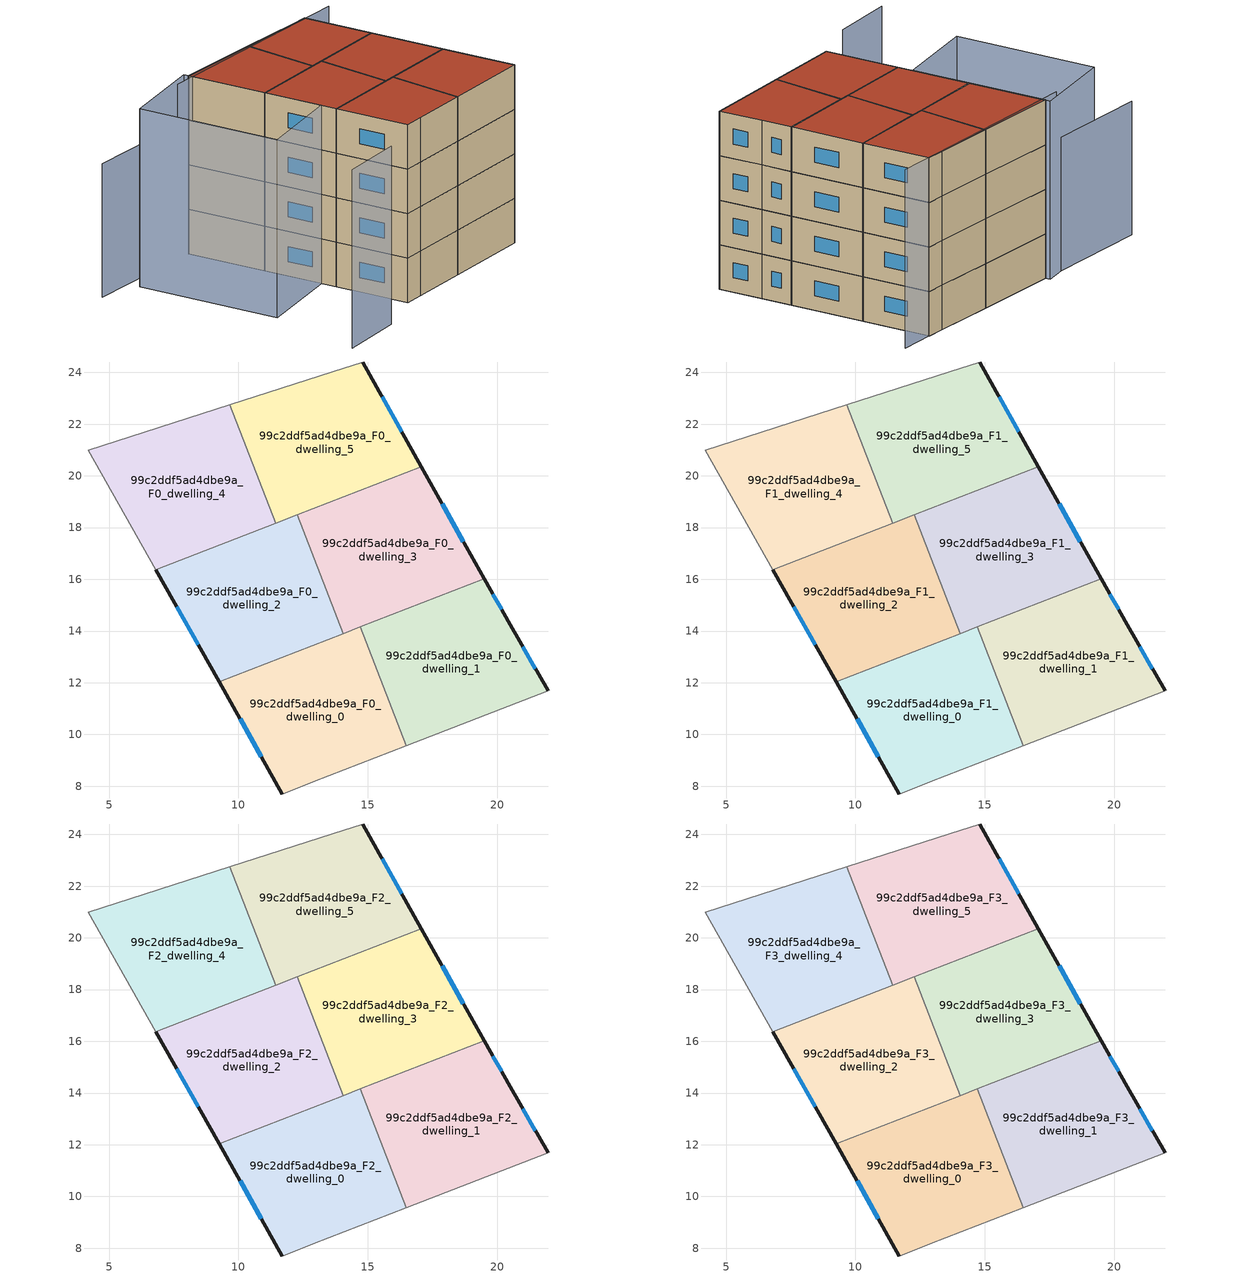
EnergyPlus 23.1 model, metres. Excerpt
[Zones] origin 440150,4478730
99c2ddf5ad4dbe9a_F0_dwelling_0
 floor ground (EU_floor_Construction): 16.49,9.57 14.71,14.16 9.25,12.04 11.7,7.7 12.89,8.17 z0
 wall outside (EU_wall_Construction): 11.7,7.7 9.25,12.04 z0:3
 wall adiabatic (EU_wall_Construction): 16.49,9.57 12.89,8.17 11.7,7.7 z0:3
 wall to 99c2ddf5ad4dbe9a_F0_dwelling_1 (EU_wall_Construction): 14.71,14.16 16.49,9.57 z0:3
 wall to 99c2ddf5ad4dbe9a_F0_dwelling_2 (EU_wall_Construction): 9.25,12.04 14.05,13.9 z0:3
 wall to 99c2ddf5ad4dbe9a_F0_dwelling_3 (EU_wall_Construction): 14.05,13.9 14.71,14.16 z0:3
 window (EU_Window_Construction): 10.89,9.14 10.06,10.6 z0.99:2.01
99c2ddf5ad4dbe9a_F0_dwelling_1
 floor ground (EU_floor_Construction): 21.97,11.69 20.5,14.25 19.51,16.02 14.71,14.16 16.49,9.57 z0
 wall outside (EU_wall_Construction): 19.51,16.02 20.5,14.25 21.97,11.69 z0:3
 wall adiabatic (EU_wall_Construction): 21.97,11.69 16.49,9.57 z0:3
 wall to 99c2ddf5ad4dbe9a_F0_dwelling_3 (EU_wall_Construction): 14.71,14.16 19.51,16.02 z0:3
 window (EU_Window_Construction): 19.84,15.43 20.17,14.83 / 20.99,13.4 21.49,12.54 z0.99:2.01
99c2ddf5ad4dbe9a_F0_dwelling_2
 floor ground (EU_floor_Construction): 14.05,13.9 12.27,18.5 6.8,16.37 9.25,12.04 z0
 wall outside (EU_wall_Construction): 9.25,12.04 6.8,16.37 z0:3
 wall to 99c2ddf5ad4dbe9a_F0_dwelling_3 (EU_wall_Construction): 12.27,18.5 14.05,13.9 z0:3
 wall to 99c2ddf5ad4dbe9a_F0_dwelling_4 (EU_wall_Construction): 6.8,16.37 11.44,18.17 z0:3
 wall to 99c2ddf5ad4dbe9a_F0_dwelling_5 (EU_wall_Construction): 11.44,18.17 12.27,18.5 z0:3
 window (EU_Window_Construction): 8.44,13.48 7.61,14.94 z0.99:2.01
99c2ddf5ad4dbe9a_F0_dwelling_3
 floor ground (EU_floor_Construction): 19.51,16.02 17.07,20.36 12.27,18.5 14.05,13.9 z0
 wall outside (EU_wall_Construction): 17.07,20.36 19.51,16.02 z0:3
 wall to 99c2ddf5ad4dbe9a_F0_dwelling_5 (EU_wall_Construction): 12.27,18.5 17.07,20.36 z0:3
 window (EU_Window_Construction): 17.88,18.92 18.7,17.46 z0.99:2.01
99c2ddf5ad4dbe9a_F0_dwelling_4
 floor ground (EU_floor_Construction): 11.44,18.17 9.66,22.75 4.2,20.99 6.8,16.37 z0
 wall adiabatic (EU_wall_Construction): 6.8,16.37 4.2,20.99 9.66,22.75 z0:3
 wall to 99c2ddf5ad4dbe9a_F0_dwelling_5 (EU_wall_Construction): 9.66,22.75 11.44,18.17 z0:3
99c2ddf5ad4dbe9a_F0_dwelling_5
 floor ground (EU_floor_Construction): 17.07,20.36 14.81,24.4 13.64,24.02 9.66,22.75 11.44,18.17 z0
 wall outside (EU_wall_Construction): 14.81,24.4 17.07,20.36 z0:3
 wall adiabatic (EU_wall_Construction): 9.66,22.75 13.64,24.02 14.81,24.4 z0:3
 window (EU_Window_Construction): 15.56,23.06 16.32,21.7 z0.99:2.01
99c2ddf5ad4dbe9a_F1_dwelling_0
 floor to 99c2ddf5ad4dbe9a_F0_dwelling_0 (EU_floor_Construction): 16.49,9.57 14.71,14.16 9.25,12.04 11.7,7.7 12.89,8.17 z3
 wall outside (EU_wall_Construction): 11.7,7.7 9.25,12.04 z3:6
 wall adiabatic (EU_wall_Construction): 16.49,9.57 12.89,8.17 11.7,7.7 z3:6
 wall to 99c2ddf5ad4dbe9a_F1_dwelling_1 (EU_wall_Construction): 14.71,14.16 16.49,9.57 z3:6
 wall to 99c2ddf5ad4dbe9a_F1_dwelling_2 (EU_wall_Construction): 9.25,12.04 14.05,13.9 z3:6
 wall to 99c2ddf5ad4dbe9a_F1_dwelling_3 (EU_wall_Construction): 14.05,13.9 14.71,14.16 z3:6
 window (EU_Window_Construction): 10.89,9.14 10.06,10.6 z3.99:5.01
99c2ddf5ad4dbe9a_F1_dwelling_1
 floor to 99c2ddf5ad4dbe9a_F0_dwelling_1 (EU_floor_Construction): 21.97,11.69 20.5,14.25 19.51,16.02 14.71,14.16 16.49,9.57 z3
 wall outside (EU_wall_Construction): 19.51,16.02 20.5,14.25 21.97,11.69 z3:6
 wall adiabatic (EU_wall_Construction): 21.97,11.69 16.49,9.57 z3:6
 wall to 99c2ddf5ad4dbe9a_F1_dwelling_3 (EU_wall_Construction): 14.71,14.16 19.51,16.02 z3:6
 window (EU_Window_Construction): 19.84,15.43 20.17,14.83 / 20.99,13.4 21.49,12.54 z3.99:5.01
99c2ddf5ad4dbe9a_F1_dwelling_2
 floor to 99c2ddf5ad4dbe9a_F0_dwelling_2 (EU_floor_Construction): 14.05,13.9 12.27,18.5 6.8,16.37 9.25,12.04 z3
 wall outside (EU_wall_Construction): 9.25,12.04 6.8,16.37 z3:6
 wall to 99c2ddf5ad4dbe9a_F1_dwelling_3 (EU_wall_Construction): 12.27,18.5 14.05,13.9 z3:6
 wall to 99c2ddf5ad4dbe9a_F1_dwelling_4 (EU_wall_Construction): 6.8,16.37 11.44,18.17 z3:6
 wall to 99c2ddf5ad4dbe9a_F1_dwelling_5 (EU_wall_Construction): 11.44,18.17 12.27,18.5 z3:6
 window (EU_Window_Construction): 8.44,13.48 7.61,14.94 z3.99:5.01
99c2ddf5ad4dbe9a_F1_dwelling_3
 floor to 99c2ddf5ad4dbe9a_F0_dwelling_3 (EU_floor_Construction): 19.51,16.02 17.07,20.36 12.27,18.5 14.05,13.9 z3
 wall outside (EU_wall_Construction): 17.07,20.36 19.51,16.02 z3:6
 wall to 99c2ddf5ad4dbe9a_F1_dwelling_5 (EU_wall_Construction): 12.27,18.5 17.07,20.36 z3:6
 window (EU_Window_Construction): 17.88,18.92 18.7,17.46 z3.99:5.01
99c2ddf5ad4dbe9a_F1_dwelling_4
 floor to 99c2ddf5ad4dbe9a_F0_dwelling_4 (EU_floor_Construction): 11.44,18.17 9.66,22.75 4.2,20.99 6.8,16.37 z3
 wall adiabatic (EU_wall_Construction): 6.8,16.37 4.2,20.99 9.66,22.75 z3:6
 wall to 99c2ddf5ad4dbe9a_F1_dwelling_5 (EU_wall_Construction): 9.66,22.75 11.44,18.17 z3:6
99c2ddf5ad4dbe9a_F1_dwelling_5
 floor to 99c2ddf5ad4dbe9a_F0_dwelling_5 (EU_floor_Construction): 17.07,20.36 14.81,24.4 13.64,24.02 9.66,22.75 11.44,18.17 z3
 wall outside (EU_wall_Construction): 14.81,24.4 17.07,20.36 z3:6
 wall adiabatic (EU_wall_Construction): 9.66,22.75 13.64,24.02 14.81,24.4 z3:6
 window (EU_Window_Construction): 15.56,23.06 16.32,21.7 z3.99:5.01
99c2ddf5ad4dbe9a_F2_dwelling_0
 floor to 99c2ddf5ad4dbe9a_F1_dwelling_0 (EU_floor_Construction): 16.49,9.57 14.71,14.16 9.25,12.04 11.7,7.7 12.89,8.17 z6
 wall outside (EU_wall_Construction): 11.7,7.7 9.25,12.04 z6:9
 wall adiabatic (EU_wall_Construction): 16.49,9.57 12.89,8.17 11.7,7.7 z6:9
 wall to 99c2ddf5ad4dbe9a_F2_dwelling_1 (EU_wall_Construction): 14.71,14.16 16.49,9.57 z6:9
 wall to 99c2ddf5ad4dbe9a_F2_dwelling_2 (EU_wall_Construction): 9.25,12.04 14.05,13.9 z6:9
 wall to 99c2ddf5ad4dbe9a_F2_dwelling_3 (EU_wall_Construction): 14.05,13.9 14.71,14.16 z6:9
 window (EU_Window_Construction): 10.89,9.14 10.06,10.6 z6.99:8.01
99c2ddf5ad4dbe9a_F2_dwelling_1
 floor to 99c2ddf5ad4dbe9a_F1_dwelling_1 (EU_floor_Construction): 21.97,11.69 20.5,14.25 19.51,16.02 14.71,14.16 16.49,9.57 z6
 wall outside (EU_wall_Construction): 19.51,16.02 20.5,14.25 21.97,11.69 z6:9
 wall adiabatic (EU_wall_Construction): 21.97,11.69 16.49,9.57 z6:9
 wall to 99c2ddf5ad4dbe9a_F2_dwelling_3 (EU_wall_Construction): 14.71,14.16 19.51,16.02 z6:9
 window (EU_Window_Construction): 19.84,15.43 20.17,14.83 / 20.99,13.4 21.49,12.54 z6.99:8.01
99c2ddf5ad4dbe9a_F2_dwelling_2
 floor to 99c2ddf5ad4dbe9a_F1_dwelling_2 (EU_floor_Construction): 14.05,13.9 12.27,18.5 6.8,16.37 9.25,12.04 z6
 wall outside (EU_wall_Construction): 9.25,12.04 6.8,16.37 z6:9
 wall to 99c2ddf5ad4dbe9a_F2_dwelling_3 (EU_wall_Construction): 12.27,18.5 14.05,13.9 z6:9
 wall to 99c2ddf5ad4dbe9a_F2_dwelling_4 (EU_wall_Construction): 6.8,16.37 11.44,18.17 z6:9
 wall to 99c2ddf5ad4dbe9a_F2_dwelling_5 (EU_wall_Construction): 11.44,18.17 12.27,18.5 z6:9
 window (EU_Window_Construction): 8.44,13.48 7.61,14.94 z6.99:8.01
99c2ddf5ad4dbe9a_F2_dwelling_3
 floor to 99c2ddf5ad4dbe9a_F1_dwelling_3 (EU_floor_Construction): 19.51,16.02 17.07,20.36 12.27,18.5 14.05,13.9 z6
 wall outside (EU_wall_Construction): 17.07,20.36 19.51,16.02 z6:9
 wall to 99c2ddf5ad4dbe9a_F2_dwelling_5 (EU_wall_Construction): 12.27,18.5 17.07,20.36 z6:9
 window (EU_Window_Construction): 17.88,18.92 18.7,17.46 z6.99:8.01
99c2ddf5ad4dbe9a_F2_dwelling_4
 floor to 99c2ddf5ad4dbe9a_F1_dwelling_4 (EU_floor_Construction): 11.44,18.17 9.66,22.75 4.2,20.99 6.8,16.37 z6
 wall adiabatic (EU_wall_Construction): 6.8,16.37 4.2,20.99 9.66,22.75 z6:9
 wall to 99c2ddf5ad4dbe9a_F2_dwelling_5 (EU_wall_Construction): 9.66,22.75 11.44,18.17 z6:9
99c2ddf5ad4dbe9a_F2_dwelling_5
 floor to 99c2ddf5ad4dbe9a_F1_dwelling_5 (EU_floor_Construction): 17.07,20.36 14.81,24.4 13.64,24.02 9.66,22.75 11.44,18.17 z6
 wall outside (EU_wall_Construction): 14.81,24.4 17.07,20.36 z6:9
 wall adiabatic (EU_wall_Construction): 9.66,22.75 13.64,24.02 14.81,24.4 z6:9
 window (EU_Window_Construction): 15.56,23.06 16.32,21.7 z6.99:8.01
99c2ddf5ad4dbe9a_F3_dwelling_0
 floor to 99c2ddf5ad4dbe9a_F2_dwelling_0 (EU_floor_Construction): 16.49,9.57 14.71,14.16 9.25,12.04 11.7,7.7 12.89,8.17 z9
 wall outside (EU_wall_Construction): 11.7,7.7 9.25,12.04 z9:12
 wall adiabatic (EU_wall_Construction): 16.49,9.57 12.89,8.17 11.7,7.7 z9:12
 wall to 99c2ddf5ad4dbe9a_F3_dwelling_1 (EU_wall_Construction): 14.71,14.16 16.49,9.57 z9:12
 wall to 99c2ddf5ad4dbe9a_F3_dwelling_2 (EU_wall_Construction): 9.25,12.04 14.05,13.9 z9:12
 wall to 99c2ddf5ad4dbe9a_F3_dwelling_3 (EU_wall_Construction): 14.05,13.9 14.71,14.16 z9:12
 window (EU_Window_Construction): 10.89,9.14 10.06,10.6 z9.99:11.01
 roof outside (EU_roof_Construction): 14.71,14.16 16.49,9.57 12.89,8.17 11.7,7.7 9.25,12.04 z12
99c2ddf5ad4dbe9a_F3_dwelling_1
 floor to 99c2ddf5ad4dbe9a_F2_dwelling_1 (EU_floor_Construction): 21.97,11.69 20.5,14.25 19.51,16.02 14.71,14.16 16.49,9.57 z9
 wall outside (EU_wall_Construction): 19.51,16.02 20.5,14.25 21.97,11.69 z9:12
 wall adiabatic (EU_wall_Construction): 21.97,11.69 16.49,9.57 z9:12
 wall to 99c2ddf5ad4dbe9a_F3_dwelling_3 (EU_wall_Construction): 14.71,14.16 19.51,16.02 z9:12
 window (EU_Window_Construction): 19.84,15.43 20.17,14.83 / 20.99,13.4 21.49,12.54 z9.99:11.01
 roof outside (EU_roof_Construction): 20.5,14.25 21.97,11.69 16.49,9.57 14.71,14.16 19.51,16.02 z12
99c2ddf5ad4dbe9a_F3_dwelling_2
 floor to 99c2ddf5ad4dbe9a_F2_dwelling_2 (EU_floor_Construction): 14.05,13.9 12.27,18.5 6.8,16.37 9.25,12.04 z9
 wall outside (EU_wall_Construction): 9.25,12.04 6.8,16.37 z9:12
 wall to 99c2ddf5ad4dbe9a_F3_dwelling_3 (EU_wall_Construction): 12.27,18.5 14.05,13.9 z9:12
 wall to 99c2ddf5ad4dbe9a_F3_dwelling_4 (EU_wall_Construction): 6.8,16.37 11.44,18.17 z9:12
 wall to 99c2ddf5ad4dbe9a_F3_dwelling_5 (EU_wall_Construction): 11.44,18.17 12.27,18.5 z9:12
 window (EU_Window_Construction): 8.44,13.48 7.61,14.94 z9.99:11.01
 roof outside (EU_roof_Construction): 12.27,18.5 14.05,13.9 9.25,12.04 6.8,16.37 z12
99c2ddf5ad4dbe9a_F3_dwelling_3
 floor to 99c2ddf5ad4dbe9a_F2_dwelling_3 (EU_floor_Construction): 19.51,16.02 17.07,20.36 12.27,18.5 14.05,13.9 z9
 wall outside (EU_wall_Construction): 17.07,20.36 19.51,16.02 z9:12
 wall to 99c2ddf5ad4dbe9a_F3_dwelling_5 (EU_wall_Construction): 12.27,18.5 17.07,20.36 z9:12
 window (EU_Window_Construction): 17.88,18.92 18.7,17.46 z9.99:11.01
 roof outside (EU_roof_Construction): 17.07,20.36 19.51,16.02 14.05,13.9 12.27,18.5 z12
99c2ddf5ad4dbe9a_F3_dwelling_4
 floor to 99c2ddf5ad4dbe9a_F2_dwelling_4 (EU_floor_Construction): 11.44,18.17 9.66,22.75 4.2,20.99 6.8,16.37 z9
 wall adiabatic (EU_wall_Construction): 6.8,16.37 4.2,20.99 9.66,22.75 z9:12
 wall to 99c2ddf5ad4dbe9a_F3_dwelling_5 (EU_wall_Construction): 9.66,22.75 11.44,18.17 z9:12
 roof outside (EU_roof_Construction): 9.66,22.75 11.44,18.17 6.8,16.37 4.2,20.99 z12
99c2ddf5ad4dbe9a_F3_dwelling_5
 floor to 99c2ddf5ad4dbe9a_F2_dwelling_5 (EU_floor_Construction): 17.07,20.36 14.81,24.4 13.64,24.02 9.66,22.75 11.44,18.17 z9
 wall outside (EU_wall_Construction): 14.81,24.4 17.07,20.36 z9:12
 wall adiabatic (EU_wall_Construction): 9.66,22.75 13.64,24.02 14.81,24.4 z9:12
 window (EU_Window_Construction): 15.56,23.06 16.32,21.7 z9.99:11.01
 roof outside (EU_roof_Construction): 14.81,24.4 17.07,20.36 11.44,18.17 9.66,22.75 13.64,24.02 z12
shading: 5.27,3.9 9.18,5.58 / 16.98,25.1 3.01,20.31 / 3.77,10.13 -0.92,18.48 / -0.92,18.48 4.06,21.27 / 4.06,21.27 8.75,12.93 / 8.75,12.93 3.77,10.13 z0:12; 2.91,20.62 -3.66,18.41 z0:9
[Building]
EU S2 Campaign: North Axis=0; Terrain=City; Solar Distribution=FullExterior
[Site:Location]
Madrid: Latitude=40.5; Longitude=-3.5; Time Zone=1; Elevation=609
[SizingPeriod:WeatherFileDays]
AnnualSizingPeriod: Begin Month=1; Begin Day of Month=1; End Month=12; End Day of Month=31; Day of Week for Start Day=Monday; Use Weather File Daylight Saving Period=No; Use Weather File Rain and Snow Indicators=No
[MATERIAL]
EU_InternalMass_Material: Roughness=MediumRough; Thickness=0.1; Conductivity=1; Density=1800; Specific Heat=900; Thermal Absorptance=0.9; Solar Absorptance=0.7; Visible Absorptance=0.7
[MATERIAL:NOMASS] Roughness=MediumRough; Thermal Absorptance=0.9; Solar Absorptance=0.7; Visible Absorptance=0.7
Name | Thermal Resistance
EU_wall_NoMass | 0.609216
EU_roof_NoMass | 0.513268
EU_floor_NoMass | 0.568163
[WINDOWMATERIAL:SIMPLEGLAZINGSYSTEM]
EU_Window_SimpleGlazing: UFactor=5.50606; Solar Heat Gain Coefficient=0.85; Visible Transmittance=0.85
[CONSTRUCTION]
EU_wall_Construction: EU_wall_NoMass
EU_roof_Construction: EU_roof_NoMass
EU_floor_Construction: EU_floor_NoMass
EU_InternalMass_Construction: EU_InternalMass_Material
EU_Window_Construction: EU_Window_SimpleGlazing
[ZONE] Type=1; Multiplier=1; Ceiling Height=autocalculate; Floor Area=autocalculate; Part of Total Floor Area=Yes
Name | Volume
99c2ddf5ad4dbe9a_F0_dwelling_0; 99c2ddf5ad4dbe9a_F1_dwelling_0; 99c2ddf5ad4dbe9a_F2_dwelling_0; 99c2ddf5ad4dbe9a_F3_dwelling_0; 99c2ddf5ad4dbe9a_F0_dwelling_5; 99c2ddf5ad4dbe9a_F1_dwelling_5; 99c2ddf5ad4dbe9a_F2_dwelling_5; 99c2ddf5ad4dbe9a_F3_dwelling_5 | 81.3567
99c2ddf5ad4dbe9a_F0_dwelling_1; 99c2ddf5ad4dbe9a_F1_dwelling_1; 99c2ddf5ad4dbe9a_F2_dwelling_1; 99c2ddf5ad4dbe9a_F3_dwelling_1 | 81.3582
99c2ddf5ad4dbe9a_F0_dwelling_2; 99c2ddf5ad4dbe9a_F1_dwelling_2; 99c2ddf5ad4dbe9a_F2_dwelling_2; 99c2ddf5ad4dbe9a_F3_dwelling_2 | 81.3505
99c2ddf5ad4dbe9a_F0_dwelling_3; 99c2ddf5ad4dbe9a_F1_dwelling_3; 99c2ddf5ad4dbe9a_F2_dwelling_3; 99c2ddf5ad4dbe9a_F3_dwelling_3 | 81.3541
99c2ddf5ad4dbe9a_F0_dwelling_4; 99c2ddf5ad4dbe9a_F1_dwelling_4; 99c2ddf5ad4dbe9a_F2_dwelling_4; 99c2ddf5ad4dbe9a_F3_dwelling_4 | 81.3604
[INTERNALMASS] Construction=EU_InternalMass_Construction
Name | Zone or ZoneList | Surface Area
99c2ddf5ad4dbe9a_F0_dwelling_0_EU_InternalMass | 99c2ddf5ad4dbe9a_F0_dwelling_0 | 27.1189
99c2ddf5ad4dbe9a_F0_dwelling_1_EU_InternalMass | 99c2ddf5ad4dbe9a_F0_dwelling_1 | 27.1191
99c2ddf5ad4dbe9a_F0_dwelling_2_EU_InternalMass | 99c2ddf5ad4dbe9a_F0_dwelling_2 | 27.1167
99c2ddf5ad4dbe9a_F0_dwelling_3_EU_InternalMass | 99c2ddf5ad4dbe9a_F0_dwelling_3 | 27.1182
99c2ddf5ad4dbe9a_F0_dwelling_4_EU_InternalMass | 99c2ddf5ad4dbe9a_F0_dwelling_4 | 27.1201
99c2ddf5ad4dbe9a_F0_dwelling_5_EU_InternalMass | 99c2ddf5ad4dbe9a_F0_dwelling_5 | 27.1186
99c2ddf5ad4dbe9a_F1_dwelling_0_EU_InternalMass | 99c2ddf5ad4dbe9a_F1_dwelling_0 | 27.1189
99c2ddf5ad4dbe9a_F1_dwelling_1_EU_InternalMass | 99c2ddf5ad4dbe9a_F1_dwelling_1 | 27.1191
99c2ddf5ad4dbe9a_F1_dwelling_2_EU_InternalMass | 99c2ddf5ad4dbe9a_F1_dwelling_2 | 27.1167
99c2ddf5ad4dbe9a_F1_dwelling_3_EU_InternalMass | 99c2ddf5ad4dbe9a_F1_dwelling_3 | 27.1182
99c2ddf5ad4dbe9a_F1_dwelling_4_EU_InternalMass | 99c2ddf5ad4dbe9a_F1_dwelling_4 | 27.1201
99c2ddf5ad4dbe9a_F1_dwelling_5_EU_InternalMass | 99c2ddf5ad4dbe9a_F1_dwelling_5 | 27.1186
99c2ddf5ad4dbe9a_F2_dwelling_0_EU_InternalMass | 99c2ddf5ad4dbe9a_F2_dwelling_0 | 27.1189
99c2ddf5ad4dbe9a_F2_dwelling_1_EU_InternalMass | 99c2ddf5ad4dbe9a_F2_dwelling_1 | 27.1191
99c2ddf5ad4dbe9a_F2_dwelling_2_EU_InternalMass | 99c2ddf5ad4dbe9a_F2_dwelling_2 | 27.1167
99c2ddf5ad4dbe9a_F2_dwelling_3_EU_InternalMass | 99c2ddf5ad4dbe9a_F2_dwelling_3 | 27.1182
99c2ddf5ad4dbe9a_F2_dwelling_4_EU_InternalMass | 99c2ddf5ad4dbe9a_F2_dwelling_4 | 27.1201
99c2ddf5ad4dbe9a_F2_dwelling_5_EU_InternalMass | 99c2ddf5ad4dbe9a_F2_dwelling_5 | 27.1186
99c2ddf5ad4dbe9a_F3_dwelling_0_EU_InternalMass | 99c2ddf5ad4dbe9a_F3_dwelling_0 | 27.1189
99c2ddf5ad4dbe9a_F3_dwelling_1_EU_InternalMass | 99c2ddf5ad4dbe9a_F3_dwelling_1 | 27.1191
99c2ddf5ad4dbe9a_F3_dwelling_2_EU_InternalMass | 99c2ddf5ad4dbe9a_F3_dwelling_2 | 27.1167
99c2ddf5ad4dbe9a_F3_dwelling_3_EU_InternalMass | 99c2ddf5ad4dbe9a_F3_dwelling_3 | 27.1182
99c2ddf5ad4dbe9a_F3_dwelling_4_EU_InternalMass | 99c2ddf5ad4dbe9a_F3_dwelling_4 | 27.1201
99c2ddf5ad4dbe9a_F3_dwelling_5_EU_InternalMass | 99c2ddf5ad4dbe9a_F3_dwelling_5 | 27.1186
[OTHEREQUIPMENT] Fuel Type=Electricity; Design Level Calculation Method=Watts/Area; Power per Zone Floor Area=1; Fraction Latent=0; Fraction Radiant=0; Fraction Lost=0; Carbon Dioxide Generation Rate=0; EndUse Subcategory=EU_Step8_InternalGains
Name | Zone or ZoneList or Space or SpaceList | Schedule
EU_Step8_InternalGain_99c2ddf5ad4dbe9a_F0_dwelling_0_f000 | 99c2ddf5ad4dbe9a_F0_dwelling_0 | EU_Step8_GainSchedule_99c2ddf5ad4dbe9a_F0_dwelling_0_f000
EU_Step8_InternalGain_99c2ddf5ad4dbe9a_F0_dwelling_1_f000 | 99c2ddf5ad4dbe9a_F0_dwelling_1 | EU_Step8_GainSchedule_99c2ddf5ad4dbe9a_F0_dwelling_1_f000
EU_Step8_InternalGain_99c2ddf5ad4dbe9a_F0_dwelling_2_f000 | 99c2ddf5ad4dbe9a_F0_dwelling_2 | EU_Step8_GainSchedule_99c2ddf5ad4dbe9a_F0_dwelling_2_f000
EU_Step8_InternalGain_99c2ddf5ad4dbe9a_F0_dwelling_3_f000 | 99c2ddf5ad4dbe9a_F0_dwelling_3 | EU_Step8_GainSchedule_99c2ddf5ad4dbe9a_F0_dwelling_3_f000
EU_Step8_InternalGain_99c2ddf5ad4dbe9a_F0_dwelling_4_f000 | 99c2ddf5ad4dbe9a_F0_dwelling_4 | EU_Step8_GainSchedule_99c2ddf5ad4dbe9a_F0_dwelling_4_f000
EU_Step8_InternalGain_99c2ddf5ad4dbe9a_F0_dwelling_5_f000 | 99c2ddf5ad4dbe9a_F0_dwelling_5 | EU_Step8_GainSchedule_99c2ddf5ad4dbe9a_F0_dwelling_5_f000
EU_Step8_InternalGain_99c2ddf5ad4dbe9a_F1_dwelling_0_f000 | 99c2ddf5ad4dbe9a_F1_dwelling_0 | EU_Step8_GainSchedule_99c2ddf5ad4dbe9a_F1_dwelling_0_f000
EU_Step8_InternalGain_99c2ddf5ad4dbe9a_F1_dwelling_1_f000 | 99c2ddf5ad4dbe9a_F1_dwelling_1 | EU_Step8_GainSchedule_99c2ddf5ad4dbe9a_F1_dwelling_1_f000
EU_Step8_InternalGain_99c2ddf5ad4dbe9a_F1_dwelling_2_f000 | 99c2ddf5ad4dbe9a_F1_dwelling_2 | EU_Step8_GainSchedule_99c2ddf5ad4dbe9a_F1_dwelling_2_f000
EU_Step8_InternalGain_99c2ddf5ad4dbe9a_F1_dwelling_3_f000 | 99c2ddf5ad4dbe9a_F1_dwelling_3 | EU_Step8_GainSchedule_99c2ddf5ad4dbe9a_F1_dwelling_3_f000
EU_Step8_InternalGain_99c2ddf5ad4dbe9a_F1_dwelling_4_f000 | 99c2ddf5ad4dbe9a_F1_dwelling_4 | EU_Step8_GainSchedule_99c2ddf5ad4dbe9a_F1_dwelling_4_f000
EU_Step8_InternalGain_99c2ddf5ad4dbe9a_F1_dwelling_5_f000 | 99c2ddf5ad4dbe9a_F1_dwelling_5 | EU_Step8_GainSchedule_99c2ddf5ad4dbe9a_F1_dwelling_5_f000
EU_Step8_InternalGain_99c2ddf5ad4dbe9a_F2_dwelling_0_f000 | 99c2ddf5ad4dbe9a_F2_dwelling_0 | EU_Step8_GainSchedule_99c2ddf5ad4dbe9a_F2_dwelling_0_f000
EU_Step8_InternalGain_99c2ddf5ad4dbe9a_F2_dwelling_1_f000 | 99c2ddf5ad4dbe9a_F2_dwelling_1 | EU_Step8_GainSchedule_99c2ddf5ad4dbe9a_F2_dwelling_1_f000
EU_Step8_InternalGain_99c2ddf5ad4dbe9a_F2_dwelling_2_f000 | 99c2ddf5ad4dbe9a_F2_dwelling_2 | EU_Step8_GainSchedule_99c2ddf5ad4dbe9a_F2_dwelling_2_f000
EU_Step8_InternalGain_99c2ddf5ad4dbe9a_F2_dwelling_3_f000 | 99c2ddf5ad4dbe9a_F2_dwelling_3 | EU_Step8_GainSchedule_99c2ddf5ad4dbe9a_F2_dwelling_3_f000
EU_Step8_InternalGain_99c2ddf5ad4dbe9a_F2_dwelling_4_f000 | 99c2ddf5ad4dbe9a_F2_dwelling_4 | EU_Step8_GainSchedule_99c2ddf5ad4dbe9a_F2_dwelling_4_f000
EU_Step8_InternalGain_99c2ddf5ad4dbe9a_F2_dwelling_5_f000 | 99c2ddf5ad4dbe9a_F2_dwelling_5 | EU_Step8_GainSchedule_99c2ddf5ad4dbe9a_F2_dwelling_5_f000
EU_Step8_InternalGain_99c2ddf5ad4dbe9a_F3_dwelling_0_f000 | 99c2ddf5ad4dbe9a_F3_dwelling_0 | EU_Step8_GainSchedule_99c2ddf5ad4dbe9a_F3_dwelling_0_f000
EU_Step8_InternalGain_99c2ddf5ad4dbe9a_F3_dwelling_1_f000 | 99c2ddf5ad4dbe9a_F3_dwelling_1 | EU_Step8_GainSchedule_99c2ddf5ad4dbe9a_F3_dwelling_1_f000
EU_Step8_InternalGain_99c2ddf5ad4dbe9a_F3_dwelling_2_f000 | 99c2ddf5ad4dbe9a_F3_dwelling_2 | EU_Step8_GainSchedule_99c2ddf5ad4dbe9a_F3_dwelling_2_f000
EU_Step8_InternalGain_99c2ddf5ad4dbe9a_F3_dwelling_3_f000 | 99c2ddf5ad4dbe9a_F3_dwelling_3 | EU_Step8_GainSchedule_99c2ddf5ad4dbe9a_F3_dwelling_3_f000
EU_Step8_InternalGain_99c2ddf5ad4dbe9a_F3_dwelling_4_f000 | 99c2ddf5ad4dbe9a_F3_dwelling_4 | EU_Step8_GainSchedule_99c2ddf5ad4dbe9a_F3_dwelling_4_f000
EU_Step8_InternalGain_99c2ddf5ad4dbe9a_F3_dwelling_5_f000 | 99c2ddf5ad4dbe9a_F3_dwelling_5 | EU_Step8_GainSchedule_99c2ddf5ad4dbe9a_F3_dwelling_5_f000
[ZONEVENTILATION:DESIGNFLOWRATE] Schedule=EU_AlwaysOn; Design Flow Rate Calculation Method=AirChanges/Hour; Air Changes per Hour=0.752966; Ventilation Type=Natural; Fan Pressure Rise=0; Fan Total Efficiency=1; Constant Term Coefficient=1; Temperature Term Coefficient=0; Velocity Term Coefficient=0; Velocity Squared Term Coefficient=0; Minimum Indoor Temperature=-100; Maximum Indoor Temperature=100; Delta Temperature=-100; Minimum Outdoor Temperature=-100; Maximum Outdoor Temperature=100; Maximum Wind Speed=40
Name | Zone or ZoneList or Space or SpaceList
EU_ConstantAir_99c2ddf5ad4dbe9a_F0_dwelling_0 | 99c2ddf5ad4dbe9a_F0_dwelling_0
EU_ConstantAir_99c2ddf5ad4dbe9a_F0_dwelling_1 | 99c2ddf5ad4dbe9a_F0_dwelling_1
EU_ConstantAir_99c2ddf5ad4dbe9a_F0_dwelling_2 | 99c2ddf5ad4dbe9a_F0_dwelling_2
EU_ConstantAir_99c2ddf5ad4dbe9a_F0_dwelling_3 | 99c2ddf5ad4dbe9a_F0_dwelling_3
EU_ConstantAir_99c2ddf5ad4dbe9a_F0_dwelling_4 | 99c2ddf5ad4dbe9a_F0_dwelling_4
EU_ConstantAir_99c2ddf5ad4dbe9a_F0_dwelling_5 | 99c2ddf5ad4dbe9a_F0_dwelling_5
EU_ConstantAir_99c2ddf5ad4dbe9a_F1_dwelling_0 | 99c2ddf5ad4dbe9a_F1_dwelling_0
EU_ConstantAir_99c2ddf5ad4dbe9a_F1_dwelling_1 | 99c2ddf5ad4dbe9a_F1_dwelling_1
EU_ConstantAir_99c2ddf5ad4dbe9a_F1_dwelling_2 | 99c2ddf5ad4dbe9a_F1_dwelling_2
EU_ConstantAir_99c2ddf5ad4dbe9a_F1_dwelling_3 | 99c2ddf5ad4dbe9a_F1_dwelling_3
EU_ConstantAir_99c2ddf5ad4dbe9a_F1_dwelling_4 | 99c2ddf5ad4dbe9a_F1_dwelling_4
EU_ConstantAir_99c2ddf5ad4dbe9a_F1_dwelling_5 | 99c2ddf5ad4dbe9a_F1_dwelling_5
EU_ConstantAir_99c2ddf5ad4dbe9a_F2_dwelling_0 | 99c2ddf5ad4dbe9a_F2_dwelling_0
EU_ConstantAir_99c2ddf5ad4dbe9a_F2_dwelling_1 | 99c2ddf5ad4dbe9a_F2_dwelling_1
EU_ConstantAir_99c2ddf5ad4dbe9a_F2_dwelling_2 | 99c2ddf5ad4dbe9a_F2_dwelling_2
EU_ConstantAir_99c2ddf5ad4dbe9a_F2_dwelling_3 | 99c2ddf5ad4dbe9a_F2_dwelling_3
EU_ConstantAir_99c2ddf5ad4dbe9a_F2_dwelling_4 | 99c2ddf5ad4dbe9a_F2_dwelling_4
EU_ConstantAir_99c2ddf5ad4dbe9a_F2_dwelling_5 | 99c2ddf5ad4dbe9a_F2_dwelling_5
EU_ConstantAir_99c2ddf5ad4dbe9a_F3_dwelling_0 | 99c2ddf5ad4dbe9a_F3_dwelling_0
EU_ConstantAir_99c2ddf5ad4dbe9a_F3_dwelling_1 | 99c2ddf5ad4dbe9a_F3_dwelling_1
EU_ConstantAir_99c2ddf5ad4dbe9a_F3_dwelling_2 | 99c2ddf5ad4dbe9a_F3_dwelling_2
EU_ConstantAir_99c2ddf5ad4dbe9a_F3_dwelling_3 | 99c2ddf5ad4dbe9a_F3_dwelling_3
EU_ConstantAir_99c2ddf5ad4dbe9a_F3_dwelling_4 | 99c2ddf5ad4dbe9a_F3_dwelling_4
EU_ConstantAir_99c2ddf5ad4dbe9a_F3_dwelling_5 | 99c2ddf5ad4dbe9a_F3_dwelling_5
[HVACTEMPLATE:THERMOSTAT] Constant Heating Setpoint=20; Constant Cooling Setpoint=50
EU_HeatOnly_99c2ddf5ad4dbe9a_F0_dwelling_0; EU_HeatOnly_99c2ddf5ad4dbe9a_F0_dwelling_1; EU_HeatOnly_99c2ddf5ad4dbe9a_F0_dwelling_2; EU_HeatOnly_99c2ddf5ad4dbe9a_F0_dwelling_3; EU_HeatOnly_99c2ddf5ad4dbe9a_F0_dwelling_4; EU_HeatOnly_99c2ddf5ad4dbe9a_F0_dwelling_5; EU_HeatOnly_99c2ddf5ad4dbe9a_F1_dwelling_0; EU_HeatOnly_99c2ddf5ad4dbe9a_F1_dwelling_1; EU_HeatOnly_99c2ddf5ad4dbe9a_F1_dwelling_2; EU_HeatOnly_99c2ddf5ad4dbe9a_F1_dwelling_3; EU_HeatOnly_99c2ddf5ad4dbe9a_F1_dwelling_4; EU_HeatOnly_99c2ddf5ad4dbe9a_F1_dwelling_5; EU_HeatOnly_99c2ddf5ad4dbe9a_F2_dwelling_0; EU_HeatOnly_99c2ddf5ad4dbe9a_F2_dwelling_1; EU_HeatOnly_99c2ddf5ad4dbe9a_F2_dwelling_2; EU_HeatOnly_99c2ddf5ad4dbe9a_F2_dwelling_3; EU_HeatOnly_99c2ddf5ad4dbe9a_F2_dwelling_4; EU_HeatOnly_99c2ddf5ad4dbe9a_F2_dwelling_5; EU_HeatOnly_99c2ddf5ad4dbe9a_F3_dwelling_0; EU_HeatOnly_99c2ddf5ad4dbe9a_F3_dwelling_1; EU_HeatOnly_99c2ddf5ad4dbe9a_F3_dwelling_2; EU_HeatOnly_99c2ddf5ad4dbe9a_F3_dwelling_3; EU_HeatOnly_99c2ddf5ad4dbe9a_F3_dwelling_4; EU_HeatOnly_99c2ddf5ad4dbe9a_F3_dwelling_5
[HVACTEMPLATE:ZONE:IDEALLOADSAIRSYSTEM] System Availability Schedule=EU_AlwaysOn; Maximum Heating Supply Air Temperature=50; Minimum Cooling Supply Air Temperature=13; Maximum Heating Supply Air Humidity Ratio=0.0156; Minimum Cooling Supply Air Humidity Ratio=0.0077; Heating Limit=NoLimit; Cooling Limit=NoLimit; Heating Availability Schedule=EU_AlwaysOn; Cooling Availability Schedule=EU_CoolingOff; Dehumidification Control Type=ConstantSensibleHeatRatio; Cooling Sensible Heat Ratio=0.7; Dehumidification Setpoint=60; Humidification Control Type=None; Humidification Setpoint=30; Outdoor Air Method=None; Outdoor Air Flow Rate per Person=0.00944; Outdoor Air Flow Rate per Zone Floor Area=0; Outdoor Air Flow Rate per Zone=0; Demand Controlled Ventilation Type=None; Outdoor Air Economizer Type=NoEconomizer; Heat Recovery Type=None; Sensible Heat Recovery Effectiveness=0.7; Latent Heat Recovery Effectiveness=0.65
Name | Template Thermostat
99c2ddf5ad4dbe9a_F0_dwelling_0 | EU_HeatOnly_99c2ddf5ad4dbe9a_F0_dwelling_0
99c2ddf5ad4dbe9a_F0_dwelling_1 | EU_HeatOnly_99c2ddf5ad4dbe9a_F0_dwelling_1
99c2ddf5ad4dbe9a_F0_dwelling_2 | EU_HeatOnly_99c2ddf5ad4dbe9a_F0_dwelling_2
99c2ddf5ad4dbe9a_F0_dwelling_3 | EU_HeatOnly_99c2ddf5ad4dbe9a_F0_dwelling_3
99c2ddf5ad4dbe9a_F0_dwelling_4 | EU_HeatOnly_99c2ddf5ad4dbe9a_F0_dwelling_4
99c2ddf5ad4dbe9a_F0_dwelling_5 | EU_HeatOnly_99c2ddf5ad4dbe9a_F0_dwelling_5
99c2ddf5ad4dbe9a_F1_dwelling_0 | EU_HeatOnly_99c2ddf5ad4dbe9a_F1_dwelling_0
99c2ddf5ad4dbe9a_F1_dwelling_1 | EU_HeatOnly_99c2ddf5ad4dbe9a_F1_dwelling_1
99c2ddf5ad4dbe9a_F1_dwelling_2 | EU_HeatOnly_99c2ddf5ad4dbe9a_F1_dwelling_2
99c2ddf5ad4dbe9a_F1_dwelling_3 | EU_HeatOnly_99c2ddf5ad4dbe9a_F1_dwelling_3
99c2ddf5ad4dbe9a_F1_dwelling_4 | EU_HeatOnly_99c2ddf5ad4dbe9a_F1_dwelling_4
99c2ddf5ad4dbe9a_F1_dwelling_5 | EU_HeatOnly_99c2ddf5ad4dbe9a_F1_dwelling_5
99c2ddf5ad4dbe9a_F2_dwelling_0 | EU_HeatOnly_99c2ddf5ad4dbe9a_F2_dwelling_0
99c2ddf5ad4dbe9a_F2_dwelling_1 | EU_HeatOnly_99c2ddf5ad4dbe9a_F2_dwelling_1
99c2ddf5ad4dbe9a_F2_dwelling_2 | EU_HeatOnly_99c2ddf5ad4dbe9a_F2_dwelling_2
99c2ddf5ad4dbe9a_F2_dwelling_3 | EU_HeatOnly_99c2ddf5ad4dbe9a_F2_dwelling_3
99c2ddf5ad4dbe9a_F2_dwelling_4 | EU_HeatOnly_99c2ddf5ad4dbe9a_F2_dwelling_4
99c2ddf5ad4dbe9a_F2_dwelling_5 | EU_HeatOnly_99c2ddf5ad4dbe9a_F2_dwelling_5
99c2ddf5ad4dbe9a_F3_dwelling_0 | EU_HeatOnly_99c2ddf5ad4dbe9a_F3_dwelling_0
99c2ddf5ad4dbe9a_F3_dwelling_1 | EU_HeatOnly_99c2ddf5ad4dbe9a_F3_dwelling_1
99c2ddf5ad4dbe9a_F3_dwelling_2 | EU_HeatOnly_99c2ddf5ad4dbe9a_F3_dwelling_2
99c2ddf5ad4dbe9a_F3_dwelling_3 | EU_HeatOnly_99c2ddf5ad4dbe9a_F3_dwelling_3
99c2ddf5ad4dbe9a_F3_dwelling_4 | EU_HeatOnly_99c2ddf5ad4dbe9a_F3_dwelling_4
99c2ddf5ad4dbe9a_F3_dwelling_5 | EU_HeatOnly_99c2ddf5ad4dbe9a_F3_dwelling_5
[SIZING:ZONE] Zone Cooling Design Supply Air Temperature Input Method=SupplyAirTemperature; Zone Cooling Design Supply Air Temperature=13; Zone Heating Design Supply Air Temperature Input Method=SupplyAirTemperature; Zone Heating Design Supply Air Temperature=50; Zone Cooling Design Supply Air Humidity Ratio=0.008; Zone Heating Design Supply Air Humidity Ratio=0.008; Cooling Design Air Flow Method=DesignDay; Cooling Design Air Flow Rate=0; Cooling Minimum Air Flow per Zone Floor Area=0.000762; Cooling Minimum Air Flow=0; Cooling Minimum Air Flow Fraction=0.2; Heating Design Air Flow Method=DesignDay; Heating Design Air Flow Rate=0; Heating Maximum Air Flow per Zone Floor Area=0.002032; Heating Maximum Air Flow=0.141576; Heating Maximum Air Flow Fraction=0.3; Account for Dedicated Outdoor Air System=No; Dedicated Outdoor Air System Control Strategy=NeutralSupplyAir; Dedicated Outdoor Air Low Setpoint Temperature for Design=autosize; Dedicated Outdoor Air High Setpoint Temperature for Design=autosize; Zone Load Sizing Method=Sensible Load Only No Latent Load; Zone Latent Cooling Design Supply Air Humidity Ratio Input Method=HumidityRatioDifference; Zone Cooling Design Supply Air Humidity Ratio Difference=0.005; Zone Latent Heating Design Supply Air Humidity Ratio Input Method=HumidityRatioDifference; Zone Humidification Design Supply Air Humidity Ratio Difference=0.005
99c2ddf5ad4dbe9a_F0_dwelling_0; 99c2ddf5ad4dbe9a_F0_dwelling_1; 99c2ddf5ad4dbe9a_F0_dwelling_2; 99c2ddf5ad4dbe9a_F0_dwelling_3; 99c2ddf5ad4dbe9a_F0_dwelling_4; 99c2ddf5ad4dbe9a_F0_dwelling_5; 99c2ddf5ad4dbe9a_F1_dwelling_0; 99c2ddf5ad4dbe9a_F1_dwelling_1; 99c2ddf5ad4dbe9a_F1_dwelling_2; 99c2ddf5ad4dbe9a_F1_dwelling_3; 99c2ddf5ad4dbe9a_F1_dwelling_4; 99c2ddf5ad4dbe9a_F1_dwelling_5; 99c2ddf5ad4dbe9a_F2_dwelling_0; 99c2ddf5ad4dbe9a_F2_dwelling_1; 99c2ddf5ad4dbe9a_F2_dwelling_2; 99c2ddf5ad4dbe9a_F2_dwelling_3; 99c2ddf5ad4dbe9a_F2_dwelling_4; 99c2ddf5ad4dbe9a_F2_dwelling_5; 99c2ddf5ad4dbe9a_F3_dwelling_0; 99c2ddf5ad4dbe9a_F3_dwelling_1; 99c2ddf5ad4dbe9a_F3_dwelling_2; 99c2ddf5ad4dbe9a_F3_dwelling_3; 99c2ddf5ad4dbe9a_F3_dwelling_4; 99c2ddf5ad4dbe9a_F3_dwelling_5
[SCHEDULE:CONSTANT]
Name | Hourly Value
EU_AlwaysOn | 1
EU_CoolingOff | 0
[SCHEDULE:FILE] Column Number=1; Rows to Skip at Top=0; Number of Hours of Data=8760; Column Separator=Comma; Interpolate to Timestep=No; Minutes per Item=60; Adjust Schedule for Daylight Savings=Yes
Name | File
EU_Step8_GainSchedule_99c2ddf5ad4dbe9a_F0_dwelling_0_f000 | ../../schedules/99c2ddf5ad4dbe9a/99c2ddf5ad4dbe9a_F0_dwelling_0_f000_gain.csv
EU_Step8_GainSchedule_99c2ddf5ad4dbe9a_F0_dwelling_1_f000 | ../../schedules/99c2ddf5ad4dbe9a/99c2ddf5ad4dbe9a_F0_dwelling_1_f000_gain.csv
EU_Step8_GainSchedule_99c2ddf5ad4dbe9a_F0_dwelling_2_f000 | ../../schedules/99c2ddf5ad4dbe9a/99c2ddf5ad4dbe9a_F0_dwelling_2_f000_gain.csv
EU_Step8_GainSchedule_99c2ddf5ad4dbe9a_F0_dwelling_3_f000 | ../../schedules/99c2ddf5ad4dbe9a/99c2ddf5ad4dbe9a_F0_dwelling_3_f000_gain.csv
EU_Step8_GainSchedule_99c2ddf5ad4dbe9a_F0_dwelling_4_f000 | ../../schedules/99c2ddf5ad4dbe9a/99c2ddf5ad4dbe9a_F0_dwelling_4_f000_gain.csv
EU_Step8_GainSchedule_99c2ddf5ad4dbe9a_F0_dwelling_5_f000 | ../../schedules/99c2ddf5ad4dbe9a/99c2ddf5ad4dbe9a_F0_dwelling_5_f000_gain.csv
EU_Step8_GainSchedule_99c2ddf5ad4dbe9a_F1_dwelling_0_f000 | ../../schedules/99c2ddf5ad4dbe9a/99c2ddf5ad4dbe9a_F1_dwelling_0_f000_gain.csv
EU_Step8_GainSchedule_99c2ddf5ad4dbe9a_F1_dwelling_1_f000 | ../../schedules/99c2ddf5ad4dbe9a/99c2ddf5ad4dbe9a_F1_dwelling_1_f000_gain.csv
EU_Step8_GainSchedule_99c2ddf5ad4dbe9a_F1_dwelling_2_f000 | ../../schedules/99c2ddf5ad4dbe9a/99c2ddf5ad4dbe9a_F1_dwelling_2_f000_gain.csv
EU_Step8_GainSchedule_99c2ddf5ad4dbe9a_F1_dwelling_3_f000 | ../../schedules/99c2ddf5ad4dbe9a/99c2ddf5ad4dbe9a_F1_dwelling_3_f000_gain.csv
EU_Step8_GainSchedule_99c2ddf5ad4dbe9a_F1_dwelling_4_f000 | ../../schedules/99c2ddf5ad4dbe9a/99c2ddf5ad4dbe9a_F1_dwelling_4_f000_gain.csv
EU_Step8_GainSchedule_99c2ddf5ad4dbe9a_F1_dwelling_5_f000 | ../../schedules/99c2ddf5ad4dbe9a/99c2ddf5ad4dbe9a_F1_dwelling_5_f000_gain.csv
EU_Step8_GainSchedule_99c2ddf5ad4dbe9a_F2_dwelling_0_f000 | ../../schedules/99c2ddf5ad4dbe9a/99c2ddf5ad4dbe9a_F2_dwelling_0_f000_gain.csv
EU_Step8_GainSchedule_99c2ddf5ad4dbe9a_F2_dwelling_1_f000 | ../../schedules/99c2ddf5ad4dbe9a/99c2ddf5ad4dbe9a_F2_dwelling_1_f000_gain.csv
EU_Step8_GainSchedule_99c2ddf5ad4dbe9a_F2_dwelling_2_f000 | ../../schedules/99c2ddf5ad4dbe9a/99c2ddf5ad4dbe9a_F2_dwelling_2_f000_gain.csv
EU_Step8_GainSchedule_99c2ddf5ad4dbe9a_F2_dwelling_3_f000 | ../../schedules/99c2ddf5ad4dbe9a/99c2ddf5ad4dbe9a_F2_dwelling_3_f000_gain.csv
EU_Step8_GainSchedule_99c2ddf5ad4dbe9a_F2_dwelling_4_f000 | ../../schedules/99c2ddf5ad4dbe9a/99c2ddf5ad4dbe9a_F2_dwelling_4_f000_gain.csv
EU_Step8_GainSchedule_99c2ddf5ad4dbe9a_F2_dwelling_5_f000 | ../../schedules/99c2ddf5ad4dbe9a/99c2ddf5ad4dbe9a_F2_dwelling_5_f000_gain.csv
EU_Step8_GainSchedule_99c2ddf5ad4dbe9a_F3_dwelling_0_f000 | ../../schedules/99c2ddf5ad4dbe9a/99c2ddf5ad4dbe9a_F3_dwelling_0_f000_gain.csv
EU_Step8_GainSchedule_99c2ddf5ad4dbe9a_F3_dwelling_1_f000 | ../../schedules/99c2ddf5ad4dbe9a/99c2ddf5ad4dbe9a_F3_dwelling_1_f000_gain.csv
EU_Step8_GainSchedule_99c2ddf5ad4dbe9a_F3_dwelling_2_f000 | ../../schedules/99c2ddf5ad4dbe9a/99c2ddf5ad4dbe9a_F3_dwelling_2_f000_gain.csv
EU_Step8_GainSchedule_99c2ddf5ad4dbe9a_F3_dwelling_3_f000 | ../../schedules/99c2ddf5ad4dbe9a/99c2ddf5ad4dbe9a_F3_dwelling_3_f000_gain.csv
EU_Step8_GainSchedule_99c2ddf5ad4dbe9a_F3_dwelling_4_f000 | ../../schedules/99c2ddf5ad4dbe9a/99c2ddf5ad4dbe9a_F3_dwelling_4_f000_gain.csv
EU_Step8_GainSchedule_99c2ddf5ad4dbe9a_F3_dwelling_5_f000 | ../../schedules/99c2ddf5ad4dbe9a/99c2ddf5ad4dbe9a_F3_dwelling_5_f000_gain.csv
